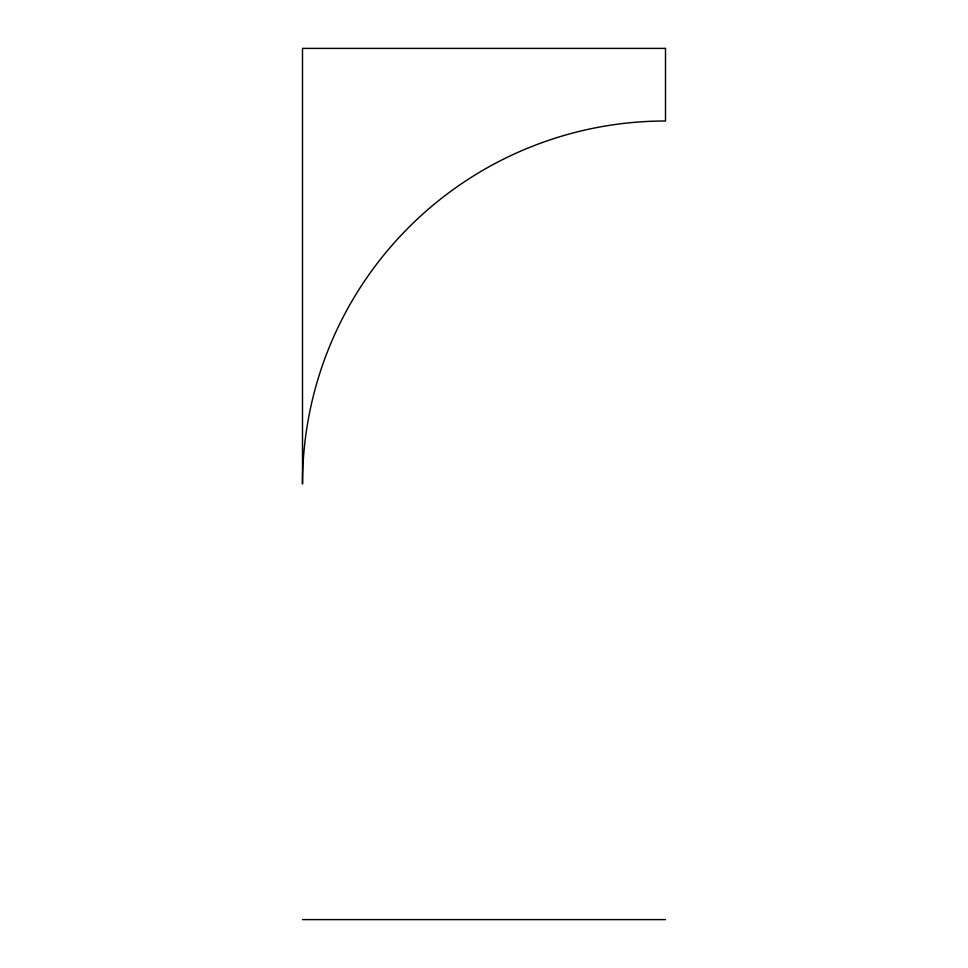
<?xml version="1.0" encoding="UTF-8"?>
<svg xmlns="http://www.w3.org/2000/svg" width="968" height="968" viewBox="0 0 968 968"><rect width="100%" height="100%" fill="white"/><g stroke="black" fill="none" stroke-linecap="round" stroke-linejoin="round"><path stroke-width="1.45" d="M302.5 919.6L665.5 919.6M665.5 48.4L302.5 48.4L302.5 484A363 363 0 0 1 665.5 121L665.5 48.4"/></g></svg>
